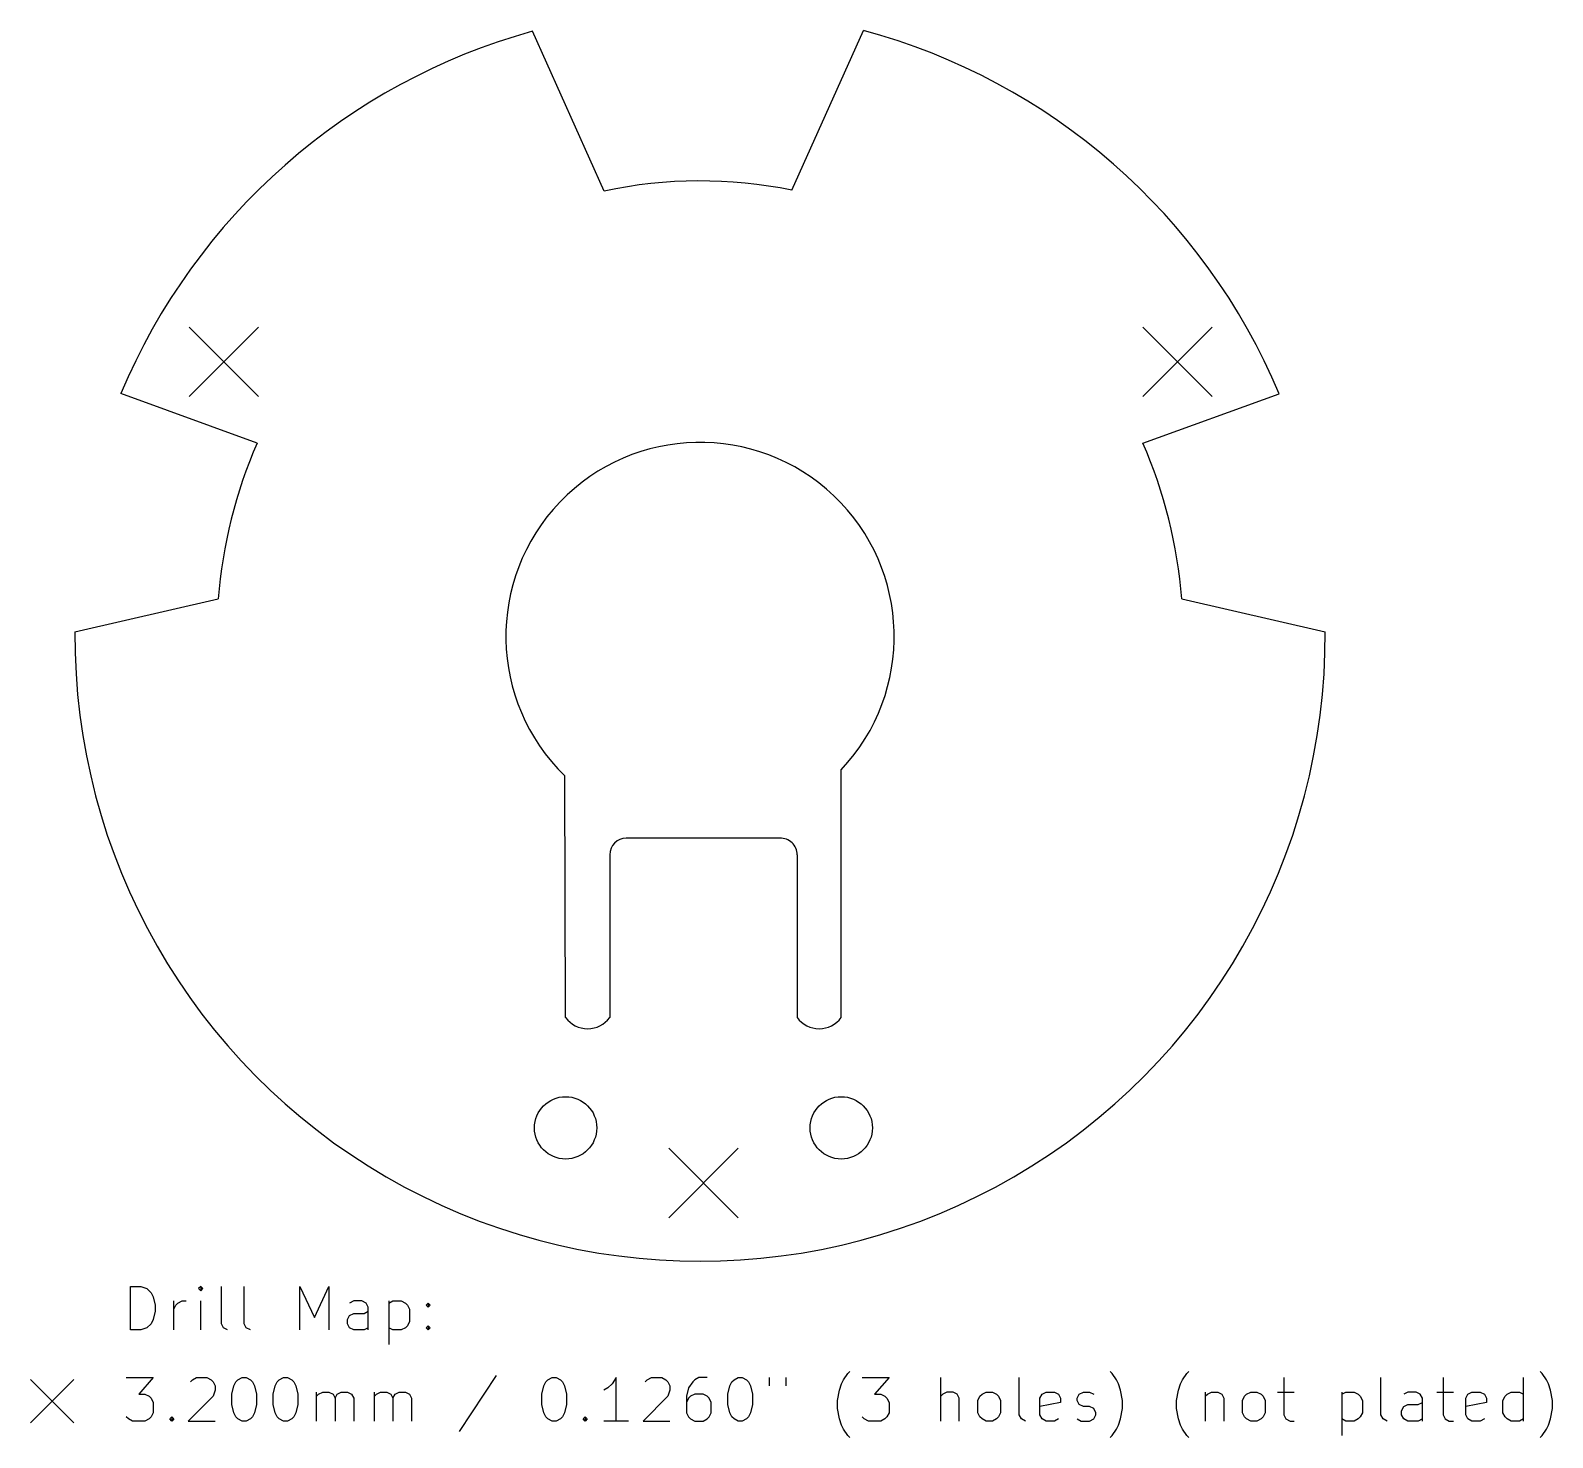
# Model space of a CAD drawing. Extents: x 118.6 to 188.7, y -108 to -43.1.
import ezdxf

# ---------------------------------------------------------------- set-up
doc = ezdxf.new("R2010")
doc.units = 0
doc.layers.add('BLACK', color=7, linetype='CONTINUOUS')

msp = doc.modelspace()

# ---------------------------------------------------------------- linework, layer by layer
at = {"layer": 'BLACK', "linetype": 'CONTINUOUS'}
for p, q in [((145.034, -50.546), (141.732, -43.18)), ((153.678164, -50.50628), (156.980164, -43.14028)), ((125.908, -56.82), (129.108, -60.02)), ((129.108, -56.82), (125.908, -60.02)), ((169.85, -56.82), (173.05, -60.02)), ((173.05, -56.82), (169.85, -60.02)), ((129.049563, -62.158665), (122.763974, -59.871787)), ((169.851415, -62.158676), (176.135051, -59.896645)), ((120.65, -70.866), (127.254003, -69.341589)), ((171.647004, -69.342), (178.251007, -70.866411)), ((143.256, -88.646), (143.226179, -77.50079)), ((155.956, -88.646), (155.956, -77.216)), ((153.133691, -80.372592), (146.052891, -80.372592)), ((145.290891, -81.134592), (145.288, -88.646)), ((153.924, -81.134066), (153.924, -88.646)), ((148.006, -94.666), (151.206, -97.866)), ((151.206, -94.666), (148.006, -97.866)), ((123.207015, -103.040389), (123.207015, -101.040389)), ((123.207015, -101.040389), (123.683205, -101.040389)), ((123.683205, -101.040389), (123.96892, -101.135627)), ((123.96892, -101.135627), (124.159396, -101.326103)), ((124.159396, -101.326103), (124.254634, -101.516579)), ((124.254634, -101.516579), (124.349872, -101.897531)), ((126.44511, -101.040389), (126.349872, -101.135627)), ((126.349872, -101.135627), (126.44511, -101.230865)), ((126.540348, -101.135627), (126.44511, -101.040389)), ((126.44511, -101.040389), (126.44511, -101.230865)), ((126.44511, -101.230865), (126.540348, -101.135627)), ((127.397491, -102.754674), (127.397491, -101.040389)), ((128.44511, -102.754674), (128.44511, -101.040389)), ((131.016539, -103.040389), (131.016539, -101.040389)), ((131.016539, -101.040389), (131.683206, -102.46896)), ((131.683206, -102.46896), (132.349872, -101.040389)), ((132.349872, -101.040389), (132.349872, -103.040389)), ((124.349872, -102.183246), (124.254634, -102.564198)), ((124.349872, -101.897531), (124.349872, -102.183246)), ((125.207015, -103.040389), (125.207015, -101.707055)), ((125.207015, -102.088008), (125.302253, -101.897531)), ((125.302253, -101.897531), (125.397491, -101.802293)), ((125.397491, -101.802293), (125.587967, -101.707055)), ((125.587967, -101.707055), (125.778444, -101.707055)), ((126.44511, -103.040389), (126.44511, -101.707055)), ((133.207015, -102.564198), (133.302253, -102.373722)), ((133.492729, -101.707055), (133.302253, -101.802293)), ((133.302253, -102.373722), (133.492729, -102.278484)), ((133.873682, -101.707055), (133.492729, -101.707055)), ((133.492729, -102.278484), (133.96892, -102.278484)), ((134.064158, -101.802293), (133.873682, -101.707055)), ((133.96892, -102.278484), (134.159396, -102.183246)), ((134.159396, -101.99277), (134.064158, -101.802293)), ((134.159396, -103.040389), (134.159396, -101.99277)), ((135.111777, -101.707055), (135.111777, -103.707055)), ((135.111777, -101.802293), (135.302253, -101.707055)), ((135.302253, -101.707055), (135.683206, -101.707055)), ((135.683206, -101.707055), (135.873682, -101.802293)), ((135.873682, -101.802293), (135.96892, -101.897531)), ((135.96892, -101.897531), (136.064158, -102.088008)), ((136.064158, -102.088008), (136.064158, -102.659436)), ((136.826063, -101.897531), (136.921301, -101.802293)), ((136.921301, -101.99277), (136.826063, -101.897531)), ((136.921301, -101.802293), (137.016539, -101.897531)), ((136.921301, -101.802293), (136.921301, -101.99277)), ((137.016539, -101.897531), (136.921301, -101.99277)), ((123.683205, -103.040389), (123.207015, -103.040389)), ((123.96892, -102.945151), (123.683205, -103.040389)), ((124.159396, -102.754674), (123.96892, -102.945151)), ((124.254634, -102.564198), (124.159396, -102.754674)), ((127.492729, -102.945151), (127.397491, -102.754674)), ((127.683205, -103.040389), (127.492729, -102.945151)), ((128.540348, -102.945151), (128.44511, -102.754674)), ((128.730824, -103.040389), (128.540348, -102.945151)), ((133.207015, -102.754674), (133.207015, -102.564198)), ((133.302253, -102.945151), (133.207015, -102.754674)), ((133.492729, -103.040389), (133.302253, -102.945151)), ((133.96892, -103.040389), (133.492729, -103.040389)), ((134.159396, -102.945151), (133.96892, -103.040389)), ((135.302253, -103.040389), (135.111777, -102.945151)), ((135.683206, -103.040389), (135.302253, -103.040389)), ((135.873682, -102.945151), (135.683206, -103.040389)), ((135.96892, -102.849912), (135.873682, -102.945151)), ((136.064158, -102.659436), (135.96892, -102.849912)), ((136.826063, -102.945151), (136.921301, -102.849912)), ((136.921301, -103.040389), (136.826063, -102.945151)), ((136.921301, -102.849912), (137.016539, -102.945151)), ((136.921301, -102.849912), (136.921301, -103.040389)), ((137.016539, -102.945151), (136.921301, -103.040389)), ((140.064159, -105.145151), (138.349874, -107.716579)), ((156.064161, -105.335627), (156.254637, -105.049912)), ((156.254637, -105.049912), (156.349876, -104.954674)), ((168.445115, -105.049912), (168.349877, -104.954674)), ((168.635591, -105.335627), (168.445115, -105.049912)), ((171.68321, -105.335627), (171.873686, -105.049912)), ((171.873686, -105.049912), (171.968925, -104.954674)), ((188.25464, -105.049912), (188.159402, -104.954674)), ((188.445116, -105.335627), (188.25464, -105.049912)), ((118.599247, -105.325551), (120.599247, -107.325551)), ((120.599247, -105.325551), (118.599247, -107.325551)), ((123.016539, -105.240389), (124.254634, -105.240389)), ((124.254634, -105.240389), (123.587967, -106.002293)), ((125.96892, -105.430865), (126.064158, -105.335627)), ((126.064158, -105.335627), (126.254634, -105.240389)), ((126.254634, -105.240389), (126.730825, -105.240389)), ((126.730825, -105.240389), (126.921301, -105.335627)), ((126.921301, -105.335627), (127.016539, -105.430865)), ((127.016539, -105.430865), (127.111777, -105.621341)), ((127.111777, -105.811817), (127.016539, -106.097531)), ((127.111777, -105.621341), (127.111777, -105.811817)), ((127.873682, -106.002293), (127.96892, -105.621341)), ((127.96892, -105.621341), (128.064158, -105.430865)), ((128.064158, -105.430865), (128.159396, -105.335627)), ((128.159396, -105.335627), (128.349872, -105.240389)), ((128.349872, -105.240389), (128.540349, -105.240389)), ((128.540349, -105.240389), (128.730825, -105.335627)), ((128.730825, -105.335627), (128.826063, -105.430865)), ((128.826063, -105.430865), (128.921301, -105.621341)), ((128.921301, -105.621341), (129.016539, -106.002293)), ((129.778444, -106.002293), (129.873682, -105.621341)), ((129.873682, -105.621341), (129.96892, -105.430865)), ((129.96892, -105.430865), (130.064158, -105.335627)), ((130.064158, -105.335627), (130.254634, -105.240389)), ((130.254634, -105.240389), (130.445111, -105.240389)), ((130.445111, -105.240389), (130.635587, -105.335627)), ((130.635587, -105.335627), (130.730825, -105.430865)), ((130.730825, -105.430865), (130.826063, -105.621341)), ((130.826063, -105.621341), (130.921301, -106.002293)), ((142.159398, -106.002293), (142.254636, -105.621341)), ((142.254636, -105.621341), (142.349874, -105.430865)), ((142.349874, -105.430865), (142.445112, -105.335627)), ((142.445112, -105.335627), (142.635588, -105.240389)), ((142.635588, -105.240389), (142.826065, -105.240389)), ((142.826065, -105.240389), (143.016541, -105.335627)), ((143.016541, -105.335627), (143.111779, -105.430865)), ((143.111779, -105.430865), (143.207017, -105.621341)), ((143.207017, -105.621341), (143.302255, -106.002293)), ((145.207017, -105.716579), (145.016541, -105.811817)), ((145.397493, -105.526103), (145.207017, -105.716579)), ((145.587969, -105.240389), (145.397493, -105.526103)), ((145.587969, -107.240389), (145.587969, -105.240389)), ((146.921303, -105.430865), (147.016541, -105.335627)), ((147.016541, -105.335627), (147.207017, -105.240389)), ((147.207017, -105.240389), (147.683208, -105.240389)), ((147.683208, -105.240389), (147.873684, -105.335627)), ((147.873684, -105.335627), (147.968922, -105.430865)), ((147.968922, -105.430865), (148.06416, -105.621341)), ((148.06416, -105.811817), (147.968922, -106.097531)), ((148.06416, -105.621341), (148.06416, -105.811817)), ((148.921303, -105.716579), (148.826065, -106.097531)), ((149.111779, -105.430865), (148.921303, -105.716579)), ((149.207017, -105.335627), (149.111779, -105.430865)), ((149.397493, -105.240389), (149.207017, -105.335627)), ((149.778446, -105.240389), (149.397493, -105.240389)), ((150.730827, -106.002293), (150.826065, -105.621341)), ((150.826065, -105.621341), (150.921303, -105.430865)), ((150.921303, -105.430865), (151.016541, -105.335627)), ((151.016541, -105.335627), (151.207017, -105.240389)), ((151.207017, -105.240389), (151.397494, -105.240389)), ((151.397494, -105.240389), (151.58797, -105.335627)), ((151.58797, -105.335627), (151.683208, -105.430865)), ((151.683208, -105.430865), (151.778446, -105.621341)), ((151.778446, -105.621341), (151.873684, -106.002293)), ((152.635589, -105.240389), (152.635589, -105.621341)), ((153.397494, -105.240389), (153.397494, -105.621341)), ((155.778447, -106.288008), (155.873685, -105.811817)), ((155.873685, -105.811817), (155.968923, -105.526103)), ((155.968923, -105.526103), (156.064161, -105.335627)), ((156.921304, -105.240389), (158.159399, -105.240389)), ((158.159399, -105.240389), (157.492732, -106.002293)), ((160.540352, -107.240389), (160.540352, -105.240389)), ((164.1594, -106.954674), (164.1594, -105.240389)), ((168.730829, -105.526103), (168.635591, -105.335627)), ((168.826067, -105.811817), (168.730829, -105.526103)), ((168.921305, -106.288008), (168.826067, -105.811817)), ((171.397496, -106.288008), (171.492734, -105.811817)), ((171.492734, -105.811817), (171.587972, -105.526103)), ((171.587972, -105.526103), (171.68321, -105.335627)), ((176.349877, -105.240389), (176.349877, -106.954674)), ((180.826068, -106.954674), (180.826068, -105.240389)), ((183.683211, -105.240389), (183.683211, -106.954674)), ((187.397497, -107.240389), (187.397497, -105.240389)), ((188.540354, -105.526103), (188.445116, -105.335627)), ((188.635592, -105.811817), (188.540354, -105.526103)), ((188.73083, -106.288008), (188.635592, -105.811817)), ((123.587967, -106.002293), (123.873682, -106.002293)), ((123.873682, -106.002293), (124.064158, -106.097531)), ((124.064158, -106.097531), (124.159396, -106.19277)), ((124.159396, -106.19277), (124.254634, -106.383246)), ((124.254634, -106.383246), (124.254634, -106.859436)), ((127.016539, -106.097531), (125.873682, -107.240389)), ((127.873682, -106.478484), (127.873682, -106.002293)), ((127.96892, -106.859436), (127.873682, -106.478484)), ((129.016539, -106.478484), (128.921301, -106.859436)), ((129.016539, -106.002293), (129.016539, -106.478484)), ((129.778444, -106.478484), (129.778444, -106.002293)), ((129.873682, -106.859436), (129.778444, -106.478484)), ((130.921301, -106.478484), (130.826063, -106.859436)), ((130.921301, -106.002293), (130.921301, -106.478484)), ((131.778444, -107.240389), (131.778444, -105.907055)), ((131.778444, -106.097531), (131.873682, -106.002293)), ((131.873682, -106.002293), (132.064158, -105.907055)), ((132.064158, -105.907055), (132.349873, -105.907055)), ((132.349873, -105.907055), (132.540349, -106.002293)), ((132.540349, -106.002293), (132.635587, -106.19277)), ((132.635587, -106.19277), (132.730825, -106.002293)), ((132.635587, -106.19277), (132.635587, -107.240389)), ((132.730825, -106.002293), (132.921301, -105.907055)), ((132.921301, -105.907055), (133.207015, -105.907055)), ((133.207015, -105.907055), (133.397492, -106.002293)), ((133.397492, -106.002293), (133.49273, -106.19277)), ((133.49273, -106.19277), (133.49273, -107.240389)), ((134.445111, -107.240389), (134.445111, -105.907055)), ((134.445111, -106.097531), (134.540349, -106.002293)), ((134.540349, -106.002293), (134.730825, -105.907055)), ((134.730825, -105.907055), (135.01654, -105.907055)), ((135.01654, -105.907055), (135.207016, -106.002293)), ((135.207016, -106.002293), (135.302254, -106.19277)), ((135.302254, -106.19277), (135.397492, -106.002293)), ((135.302254, -106.19277), (135.302254, -107.240389)), ((135.397492, -106.002293), (135.587968, -105.907055)), ((135.587968, -105.907055), (135.873682, -105.907055)), ((135.873682, -105.907055), (136.064159, -106.002293)), ((136.064159, -106.002293), (136.159397, -106.19277)), ((136.159397, -106.19277), (136.159397, -107.240389)), ((142.159398, -106.478484), (142.159398, -106.002293)), ((142.254636, -106.859436), (142.159398, -106.478484)), ((143.302255, -106.478484), (143.207017, -106.859436)), ((143.302255, -106.002293), (143.302255, -106.478484)), ((147.968922, -106.097531), (146.826065, -107.240389)), ((148.826065, -106.097531), (148.826065, -106.859436)), ((148.921303, -106.19277), (148.826065, -106.383246)), ((149.016541, -106.097531), (148.921303, -106.19277)), ((149.207017, -106.002293), (149.016541, -106.097531)), ((149.58797, -106.002293), (149.207017, -106.002293)), ((149.778446, -106.097531), (149.58797, -106.002293)), ((149.873684, -106.19277), (149.778446, -106.097531)), ((149.968922, -106.383246), (149.873684, -106.19277)), ((149.968922, -106.859436), (149.968922, -106.383246)), ((150.730827, -106.478484), (150.730827, -106.002293)), ((150.826065, -106.859436), (150.730827, -106.478484)), ((151.873684, -106.478484), (151.778446, -106.859436)), ((151.873684, -106.002293), (151.873684, -106.478484)), ((155.778447, -106.66896), (155.778447, -106.288008)), ((157.492732, -106.002293), (157.778447, -106.002293)), ((157.778447, -106.002293), (157.968923, -106.097531)), ((157.968923, -106.097531), (158.064161, -106.19277)), ((158.064161, -106.19277), (158.159399, -106.383246)), ((158.159399, -106.383246), (158.159399, -106.859436)), ((160.63559, -106.002293), (160.540352, -106.097531)), ((160.826066, -105.907055), (160.63559, -106.002293)), ((161.111781, -105.907055), (160.826066, -105.907055)), ((161.302257, -106.002293), (161.111781, -105.907055)), ((161.397495, -106.19277), (161.302257, -106.002293)), ((161.397495, -107.240389), (161.397495, -106.19277)), ((162.254638, -106.288008), (162.349876, -106.097531)), ((162.254638, -106.859436), (162.254638, -106.288008)), ((162.349876, -106.097531), (162.445114, -106.002293)), ((162.445114, -106.002293), (162.63559, -105.907055)), ((162.63559, -105.907055), (162.921305, -105.907055)), ((162.921305, -105.907055), (163.111781, -106.002293)), ((163.111781, -106.002293), (163.207019, -106.097531)), ((163.207019, -106.097531), (163.302257, -106.288008)), ((163.302257, -106.288008), (163.302257, -106.859436)), ((165.111781, -106.19277), (165.207019, -106.002293)), ((165.111781, -106.954674), (165.111781, -106.19277)), ((166.064162, -106.383246), (165.111781, -106.573722)), ((165.207019, -106.002293), (165.397495, -105.907055)), ((165.397495, -105.907055), (165.778448, -105.907055)), ((165.778448, -105.907055), (165.968924, -106.002293)), ((165.968924, -106.002293), (166.064162, -106.19277)), ((166.064162, -106.19277), (166.064162, -106.383246)), ((166.826067, -106.19277), (166.921305, -106.002293)), ((166.826067, -106.288008), (166.826067, -106.19277)), ((166.921305, -106.478484), (166.826067, -106.288008)), ((166.921305, -106.002293), (167.111781, -105.907055)), ((167.111781, -106.573722), (166.921305, -106.478484)), ((167.111781, -105.907055), (167.397495, -105.907055)), ((167.397495, -106.573722), (167.111781, -106.573722)), ((167.397495, -105.907055), (167.587972, -106.002293)), ((167.587972, -106.66896), (167.397495, -106.573722)), ((168.921305, -106.66896), (168.921305, -106.288008)), ((171.397496, -106.66896), (171.397496, -106.288008)), ((172.730829, -105.907055), (172.730829, -107.240389)), ((172.730829, -106.097531), (172.826067, -106.002293)), ((172.826067, -106.002293), (173.016543, -105.907055)), ((173.016543, -105.907055), (173.302258, -105.907055)), ((173.302258, -105.907055), (173.492734, -106.002293)), ((173.492734, -106.002293), (173.587972, -106.19277)), ((173.587972, -106.19277), (173.587972, -107.240389)), ((174.445115, -106.288008), (174.540353, -106.097531)), ((174.445115, -106.859436), (174.445115, -106.288008)), ((174.540353, -106.097531), (174.635591, -106.002293)), ((174.635591, -106.002293), (174.826067, -105.907055)), ((174.826067, -105.907055), (175.111782, -105.907055)), ((175.111782, -105.907055), (175.302258, -106.002293)), ((175.302258, -106.002293), (175.397496, -106.097531)), ((175.397496, -106.097531), (175.492734, -106.288008)), ((175.492734, -106.288008), (175.492734, -106.859436)), ((176.064163, -105.907055), (176.826067, -105.907055)), ((179.016544, -105.907055), (179.016544, -107.907055)), ((179.016544, -106.002293), (179.20702, -105.907055)), ((179.20702, -105.907055), (179.587973, -105.907055)), ((179.587973, -105.907055), (179.778449, -106.002293)), ((179.778449, -106.002293), (179.873687, -106.097531)), ((179.873687, -106.097531), (179.968925, -106.288008)), ((179.968925, -106.288008), (179.968925, -106.859436)), ((181.778449, -106.764198), (181.873687, -106.573722)), ((182.064163, -105.907055), (181.873687, -106.002293)), ((181.873687, -106.573722), (182.064163, -106.478484)), ((182.445116, -105.907055), (182.064163, -105.907055)), ((182.064163, -106.478484), (182.540354, -106.478484)), ((182.635592, -106.002293), (182.445116, -105.907055)), ((182.540354, -106.478484), (182.73083, -106.383246)), ((182.73083, -106.19277), (182.635592, -106.002293)), ((182.73083, -107.240389), (182.73083, -106.19277)), ((183.397497, -105.907055), (184.159401, -105.907055)), ((184.73083, -106.19277), (184.826068, -106.002293)), ((184.73083, -106.954674), (184.73083, -106.19277)), ((185.683211, -106.383246), (184.73083, -106.573722)), ((184.826068, -106.002293), (185.016544, -105.907055)), ((185.016544, -105.907055), (185.397497, -105.907055)), ((185.397497, -105.907055), (185.587973, -106.002293)), ((185.587973, -106.002293), (185.683211, -106.19277)), ((185.683211, -106.19277), (185.683211, -106.383246)), ((186.445116, -106.288008), (186.540354, -106.097531)), ((186.445116, -106.859436), (186.445116, -106.288008)), ((186.540354, -106.097531), (186.635592, -106.002293)), ((186.635592, -106.002293), (186.826068, -105.907055)), ((186.826068, -105.907055), (187.207021, -105.907055)), ((187.207021, -105.907055), (187.397497, -106.002293)), ((188.73083, -106.66896), (188.73083, -106.288008)), ((123.111777, -107.145151), (123.016539, -107.049912)), ((123.302253, -107.240389), (123.111777, -107.145151)), ((123.873682, -107.240389), (123.302253, -107.240389)), ((124.064158, -107.145151), (123.873682, -107.240389)), ((124.159396, -107.049912), (124.064158, -107.145151)), ((124.254634, -106.859436), (124.159396, -107.049912)), ((125.016539, -107.145151), (125.111777, -107.049912)), ((125.111777, -107.240389), (125.016539, -107.145151)), ((125.111777, -107.049912), (125.207015, -107.145151)), ((125.111777, -107.049912), (125.111777, -107.240389)), ((125.207015, -107.145151), (125.111777, -107.240389)), ((125.873682, -107.240389), (127.111777, -107.240389)), ((128.064158, -107.049912), (127.96892, -106.859436)), ((128.159396, -107.145151), (128.064158, -107.049912)), ((128.349872, -107.240389), (128.159396, -107.145151)), ((128.540349, -107.240389), (128.349872, -107.240389)), ((128.730825, -107.145151), (128.540349, -107.240389)), ((128.826063, -107.049912), (128.730825, -107.145151)), ((128.921301, -106.859436), (128.826063, -107.049912)), ((129.96892, -107.049912), (129.873682, -106.859436)), ((130.064158, -107.145151), (129.96892, -107.049912)), ((130.254634, -107.240389), (130.064158, -107.145151)), ((130.445111, -107.240389), (130.254634, -107.240389)), ((130.635587, -107.145151), (130.445111, -107.240389)), ((130.730825, -107.049912), (130.635587, -107.145151)), ((130.826063, -106.859436), (130.730825, -107.049912)), ((142.349874, -107.049912), (142.254636, -106.859436)), ((142.445112, -107.145151), (142.349874, -107.049912)), ((142.635588, -107.240389), (142.445112, -107.145151)), ((142.826065, -107.240389), (142.635588, -107.240389)), ((143.016541, -107.145151), (142.826065, -107.240389)), ((143.111779, -107.049912), (143.016541, -107.145151)), ((143.207017, -106.859436), (143.111779, -107.049912)), ((144.06416, -107.145151), (144.159398, -107.049912)), ((144.159398, -107.240389), (144.06416, -107.145151)), ((144.159398, -107.049912), (144.254636, -107.145151)), ((144.159398, -107.049912), (144.159398, -107.240389)), ((144.254636, -107.145151), (144.159398, -107.240389)), ((146.159398, -107.240389), (145.016541, -107.240389)), ((146.826065, -107.240389), (148.06416, -107.240389)), ((148.826065, -106.859436), (148.921303, -107.049912)), ((148.921303, -107.049912), (149.016541, -107.145151)), ((149.016541, -107.145151), (149.207017, -107.240389)), ((149.207017, -107.240389), (149.58797, -107.240389)), ((149.58797, -107.240389), (149.778446, -107.145151)), ((149.778446, -107.145151), (149.873684, -107.049912)), ((149.873684, -107.049912), (149.968922, -106.859436)), ((150.921303, -107.049912), (150.826065, -106.859436)), ((151.016541, -107.145151), (150.921303, -107.049912)), ((151.207017, -107.240389), (151.016541, -107.145151)), ((151.397494, -107.240389), (151.207017, -107.240389)), ((151.58797, -107.145151), (151.397494, -107.240389)), ((151.683208, -107.049912), (151.58797, -107.145151)), ((151.778446, -106.859436), (151.683208, -107.049912)), ((155.873685, -107.145151), (155.778447, -106.66896)), ((155.968923, -107.430865), (155.873685, -107.145151)), ((157.016542, -107.145151), (156.921304, -107.049912)), ((157.207018, -107.240389), (157.016542, -107.145151)), ((157.778447, -107.240389), (157.207018, -107.240389)), ((157.968923, -107.145151), (157.778447, -107.240389)), ((158.064161, -107.049912), (157.968923, -107.145151)), ((158.159399, -106.859436), (158.064161, -107.049912)), ((162.349876, -107.049912), (162.254638, -106.859436)), ((162.445114, -107.145151), (162.349876, -107.049912)), ((162.63559, -107.240389), (162.445114, -107.145151)), ((162.921305, -107.240389), (162.63559, -107.240389)), ((163.111781, -107.145151), (162.921305, -107.240389)), ((163.207019, -107.049912), (163.111781, -107.145151)), ((163.302257, -106.859436), (163.207019, -107.049912)), ((164.254638, -107.145151), (164.1594, -106.954674)), ((164.445114, -107.240389), (164.254638, -107.145151)), ((165.207019, -107.145151), (165.111781, -106.954674)), ((165.397495, -107.240389), (165.207019, -107.145151)), ((165.778448, -107.240389), (165.397495, -107.240389)), ((165.968924, -107.145151), (165.778448, -107.240389)), ((166.826067, -107.145151), (167.016543, -107.240389)), ((167.016543, -107.240389), (167.397495, -107.240389)), ((167.397495, -107.240389), (167.587972, -107.145151)), ((167.68321, -106.859436), (167.587972, -106.66896)), ((167.587972, -107.145151), (167.68321, -106.954674)), ((167.68321, -106.954674), (167.68321, -106.859436)), ((168.730829, -107.430865), (168.826067, -107.145151)), ((168.826067, -107.145151), (168.921305, -106.66896)), ((171.492734, -107.145151), (171.397496, -106.66896)), ((171.587972, -107.430865), (171.492734, -107.145151)), ((174.540353, -107.049912), (174.445115, -106.859436)), ((174.635591, -107.145151), (174.540353, -107.049912)), ((174.826067, -107.240389), (174.635591, -107.145151)), ((175.111782, -107.240389), (174.826067, -107.240389)), ((175.302258, -107.145151), (175.111782, -107.240389)), ((175.397496, -107.049912), (175.302258, -107.145151)), ((175.492734, -106.859436), (175.397496, -107.049912)), ((176.349877, -106.954674), (176.445115, -107.145151)), ((176.445115, -107.145151), (176.635591, -107.240389)), ((176.635591, -107.240389), (176.826067, -107.240389)), ((179.20702, -107.240389), (179.016544, -107.145151)), ((179.587973, -107.240389), (179.20702, -107.240389)), ((179.778449, -107.145151), (179.587973, -107.240389)), ((179.873687, -107.049912), (179.778449, -107.145151)), ((179.968925, -106.859436), (179.873687, -107.049912)), ((180.921306, -107.145151), (180.826068, -106.954674)), ((181.111782, -107.240389), (180.921306, -107.145151)), ((181.778449, -106.954674), (181.778449, -106.764198)), ((181.873687, -107.145151), (181.778449, -106.954674)), ((182.064163, -107.240389), (181.873687, -107.145151)), ((182.540354, -107.240389), (182.064163, -107.240389)), ((182.73083, -107.145151), (182.540354, -107.240389)), ((183.683211, -106.954674), (183.778449, -107.145151)), ((183.778449, -107.145151), (183.968925, -107.240389)), ((183.968925, -107.240389), (184.159401, -107.240389)), ((184.826068, -107.145151), (184.73083, -106.954674)), ((185.016544, -107.240389), (184.826068, -107.145151)), ((185.397497, -107.240389), (185.016544, -107.240389)), ((185.587973, -107.145151), (185.397497, -107.240389)), ((186.540354, -107.049912), (186.445116, -106.859436)), ((186.635592, -107.145151), (186.540354, -107.049912)), ((186.826068, -107.240389), (186.635592, -107.145151)), ((187.207021, -107.240389), (186.826068, -107.240389)), ((187.397497, -107.145151), (187.207021, -107.240389)), ((188.540354, -107.430865), (188.635592, -107.145151)), ((188.635592, -107.145151), (188.73083, -106.66896)), ((156.064161, -107.621341), (155.968923, -107.430865)), ((156.254637, -107.907055), (156.064161, -107.621341)), ((156.349876, -108.002293), (156.254637, -107.907055)), ((168.349877, -108.002293), (168.445115, -107.907055)), ((168.445115, -107.907055), (168.635591, -107.621341)), ((168.635591, -107.621341), (168.730829, -107.430865)), ((171.68321, -107.621341), (171.587972, -107.430865)), ((171.873686, -107.907055), (171.68321, -107.621341)), ((171.968925, -108.002293), (171.873686, -107.907055)), ((188.159402, -108.002293), (188.25464, -107.907055)), ((188.25464, -107.907055), (188.445116, -107.621341)), ((188.445116, -107.621341), (188.540354, -107.430865))]:
    msp.add_line(p, q, dxfattribs=at)
at = {"layer": 'BLACK'}
for centre in [(143.256, -93.726), (155.956, -93.726)]:
    msp.add_circle(centre, 1.436841, dxfattribs=at)
for centre, radius, start, end in [((149.4505, -71.0743), 28.942477, 105.46704782, 157.22823136), ((149.4505, -71.0743), 28.931043, 22.72789038, 74.91436478), ((149.4505, -71.0743), 20.998014, 78.38488254, 102.14165776), ((149.4505, -71.0743), 22.264023, 156.39366867, 175.53640784), ((149.4505, -71.0743), 8.946616, -403.35232634, -134.08445043), ((149.4505, -71.0743), 22.264, 4.46253627, 23.60632807), ((149.450502, -71.074296), 28.801255, -180.41437728, 0.41355963), ((146.0529, -81.1346), 0.762009, 90.00067671, 179.99939848), ((153.162, -81.1341), 0.762034, 0.0025565, 92.12898572), ((144.272, -87.884), 1.27, -143.13010235, -36.86989765), ((154.94, -87.884), 1.27, -143.13010235, -36.86989765)]:
    msp.add_arc(centre, radius, start, end, dxfattribs=at)

doc.saveas('drawing.dxf')
